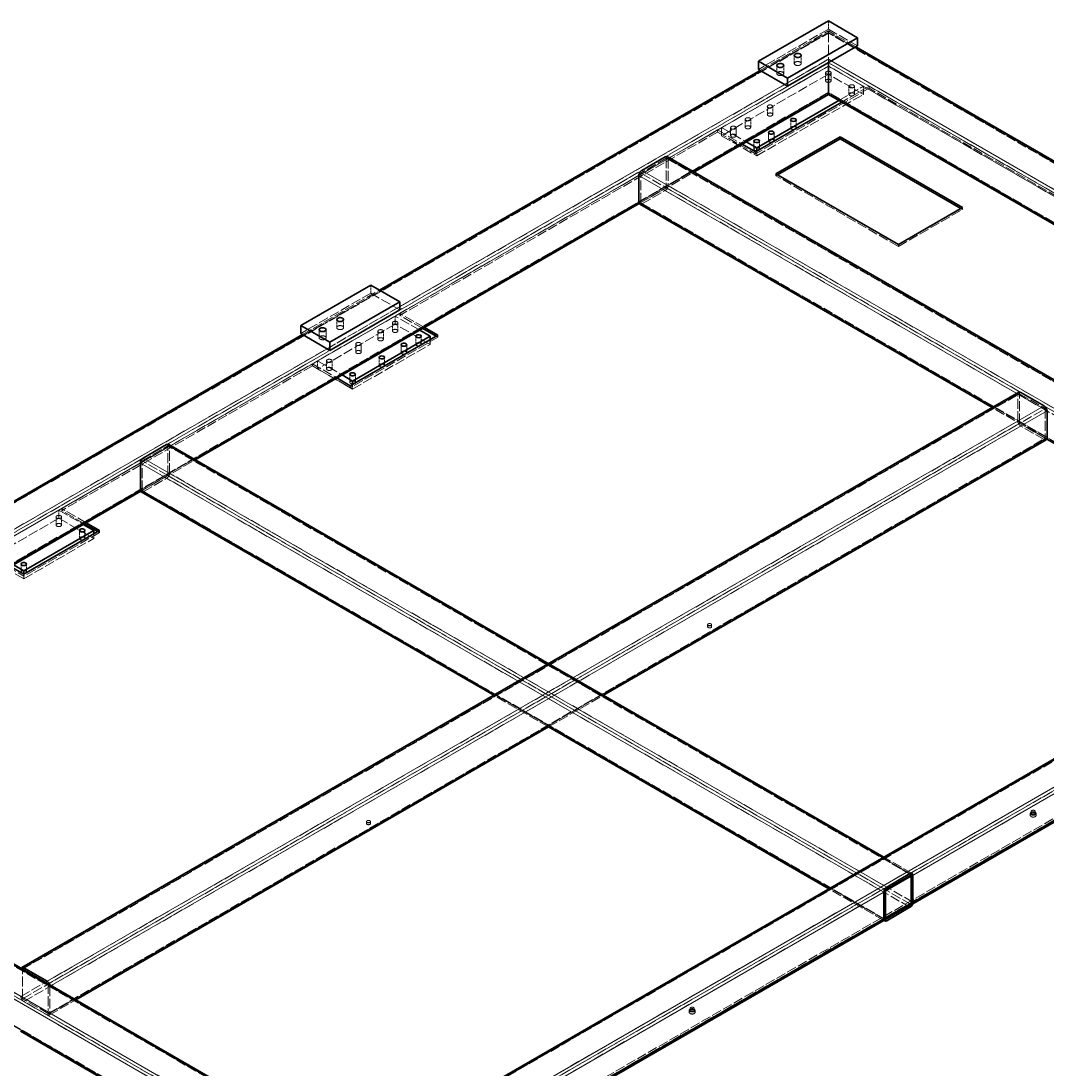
# Model space of a CAD drawing. Header units: millimetres. Extents: x -73083 to 81340, y -6859 to 6812.
# Drawn here: x -26232 to -25734, y -5464 to -4955 of the extents above; entities that cross this region are included whole.
import ezdxf

# ---------------------------------------------------------------- set-up
doc = ezdxf.new("R2010")
doc.units = ezdxf.units.MM
doc.linetypes.add('DASHED', pattern=[15, 12, -3])
doc.layers.add('word_dim', color=253, linetype='Continuous')

# ---------------------------------------------------------------- blocks, each defined once
blk = doc.blocks.new('A$C7E87390C')
at = {"color": 7, "lineweight": 35}
for p, q in [((1281.5, -735), (1196.7, -783.9)), ((1281.5, -735), (1316.9, -755.4)), ((1232, -804.4), (1316.9, -755.4)), ((1232, -814.2), (1316.9, -765.2)), ((1681.1, -977.8), (1314.8, -766.4)), ((1232, -804.4), (1196.7, -783.9)), ((737.1, -1061.5), (1198.8, -794.9)), ((1232, -814.2), (1196.7, -793.7)), ((1281.6, -822.3), (1281.6, -789.7)), ((1281.6, -822.3), (1281.6, -789.7)), ((1118.3, -918.3), (1281.6, -824)), ((1710, -1071.4), (1281.6, -824)), ((1297.8, -833.4), (1193.2, -893.8)), ((1194.6, -888.9), (1294.2, -831.3)), ((1295.7, -875.4), (1217.9, -920.3)), ((1295.7, -875.4), (1444.2, -961.1)), ((1295.7, -877.8), (1220, -921.5)), ((1295.7, -877.8), (1442.1, -962.3)), ((1083.6, -899.9), (1055.3, -916.2)), ((2900.8, -1947.4), (1086.1, -899.6)), ((1051.7, -955), (1051.7, -922.3)), ((1366.4, -1006), (1217.9, -920.3)), ((513.7, -1267.3), (1052.1, -956.5)), ((1480.1, -1204), (1052.8, -957.3)), ((1366.4, -1006), (1444.2, -961.1)), ((726.5, -1055.4), (641.6, -1104.4)), ((726.5, -1055.4), (761.8, -1075.8)), ((677, -1124.8), (761.8, -1075.8)), ((677, -1134.6), (761.8, -1085.6)), ((677, -1124.8), (641.6, -1104.4)), ((213.8, -1363.6), (643.7, -1115.4)), ((677, -1134.6), (641.6, -1114.2)), ((807.8, -1116.2), (701.7, -1177.5)), ((704.5, -1171.8), (798.6, -1117.5)), ((303.2, -1883.5), (1512.4, -1185.4)), ((1514.9, -1185.7), (1543.2, -1202)), ((1546.7, -1208.1), (1546.7, -1240.8)), ((1008.7, -1553.1), (1545.7, -1243.1)), ((1886.7, -1438.8), (1546.4, -1242.3)), ((450.7, -1265.3), (479, -1248.9)), ((1348.7, -1749.4), (481.5, -1248.7)), ((447.2, -1304), (447.2, -1271.4)), ((-126.2, -1636.8), (447.5, -1305.6)), ((875.6, -1553.1), (448.2, -1306.3)), ((397.7, -1353), (305.7, -1406.1)), ((305.7, -1402), (390.6, -1353)), ((709.8, -2118.3), (1919, -1420.2)), ((1383.8, -1806), (1952.3, -1477.8)), ((368.8, -1922.5), (942.1, -1591.5)), ((1282.1, -1787.8), (942.1, -1591.5)), ((1656.3, -2665.9), (-158.5, -1618.2)), ((1350.8, -1789), (1381.9, -1771.1)), ((1352.3, -1785.8), (1380.5, -1769.4)), ((1381.9, -1807), (1381.9, -1771.1)), ((1384.1, -1804.2), (1384.1, -1771.5)), ((1348.7, -1791.9), (1348.7, -1824.6)), ((1350.8, -1789), (1350.8, -1825)), ((1381.9, -1807), (1350.8, -1825)), ((1380.5, -1810.3), (1352.3, -1826.6)), ((775.3, -2157.3), (1348.7, -1826.3)), ((305.7, -1883.8), (334, -1900.1)), ((907.4, -2310.4), (301.9, -1960.8))]:
    blk.add_line(p, q, dxfattribs=at)
at = {"color": 7, "linetype": 'DASHED', "lineweight": 13, "ltscale": 0.244949}
for p, q in [((1281.5, -735), (1281.5, -744.8)), ((1240.2, -786.6), (1240.2, -776.8)), ((1248.6, -786.6), (1248.6, -776.8)), ((1281.5, -799.5), (1281.5, -789.7)), ((1284.9, -807.6), (1284.9, -797.8)), ((1306.5, -824), (1306.5, -814.2)), ((1163, -874.2), (1163, -864.4)), ((1169.6, -874.2), (1169.6, -864.4)), ((1180.6, -864), (1180.6, -854.2)), ((1187.3, -864), (1187.3, -854.2)), ((1235.8, -864.8), (1235.8, -855)), ((1208.9, -880.3), (1208.9, -870.5)), ((1215.6, -880.3), (1215.6, -870.5)), ((1191.2, -890.5), (1191.2, -880.7)), ((1197.9, -890.5), (1197.9, -880.7)), ((756.1, -1102.8), (756.1, -1093)), ((685.2, -1107), (685.2, -1097.3)), ((672.3, -1119.3), (672.3, -1109.5)), ((708.3, -1136.7), (708.3, -1126.9)), ((736.6, -1153), (736.6, -1143.2)), ((743.2, -1153), (743.2, -1143.2)), ((672.9, -1157.1), (672.9, -1147.3)), ((701.2, -1173.4), (701.2, -1163.6)), ((707.9, -1173.4), (707.9, -1163.6)), ((348.2, -1338.3), (348.2, -1328.5)), ((344.8, -1346.5), (344.8, -1336.7)), ((351.5, -1346.5), (351.5, -1336.7)), ((379.8, -1362.8), (379.8, -1353)), ((302.4, -1403.7), (302.4, -1393.9))]:
    blk.add_line(p, q, dxfattribs=at)
at = {"color": 7, "linetype": 'DASHED', "lineweight": 13}
for p, q in [((-457.9, -1753.1), (1281.6, -748.8)), ((-453.7, -1751.5), (1281.6, -749.7)), ((1281.5, -744.8), (1196.7, -793.7)), ((1198.8, -794.9), (1281.6, -747.1)), ((1200.2, -795.8), (1281.6, -748.8)), ((1281.5, -744.8), (1316.9, -765.2)), ((1314.8, -766.4), (1281.6, -747.1)), ((1281.6, -748.8), (1281.6, -781.5)), ((3134.2, -1818.5), (1281.6, -748.8)), ((1313.4, -767.2), (1281.6, -748.8)), ((1281.6, -748.8), (1281.6, -781.5)), ((3132, -1818), (1281.6, -749.7)), ((-457.9, -1785.8), (1281.6, -781.5)), ((-453.7, -1787.4), (1281.6, -785.6)), ((-391.5, -1751.5), (1281.6, -785.6)), ((1228.5, -812.1), (1281.6, -781.5)), ((3134.2, -1851.1), (1281.6, -781.5)), ((3132, -1854), (1281.6, -785.6)), ((3100.9, -1836), (1281.6, -785.6)), ((-450.9, -1789.9), (1281.6, -789.7)), ((1281.5, -789.7), (1152.1, -864.4)), ((1281.5, -799.5), (1152.1, -874.2)), ((1324, -814.2), (1281.5, -789.7)), ((1324, -824), (1281.5, -799.5)), ((3130.6, -1857.2), (1281.6, -789.7)), ((-394.3, -1789.9), (1281.6, -822.3)), ((-391.5, -1787.4), (1281.6, -821.5)), ((1331, -816.6), (1193.2, -896.2)), ((1194.6, -898.7), (1324, -824)), ((3100.9, -1871.9), (1281.6, -821.5)), ((3102.3, -1873.6), (1281.6, -822.3)), ((1294.2, -831.3), (1324, -814.2)), ((1331, -814.2), (1297.8, -833.4)), ((1780, -1073.4), (1331, -814.2)), ((1780, -1075.8), (1331, -816.6)), ((1152.1, -864.4), (1181.9, -881.6)), ((1147.2, -867.2), (761.8, -1089.7)), ((1147.2, -869.7), (761.8, -1092.2)), ((1147.2, -867.2), (1176.9, -884.4)), ((1147.2, -869.7), (1193.2, -896.2)), ((1152.1, -874.2), (1194.6, -898.7)), ((1051.7, -922.3), (1088.6, -901.1)), ((1085, -901.5), (1053.9, -919.5)), ((2902.2, -1950.7), (1085, -901.5)), ((1085, -901.5), (1085, -937.4)), ((1087.1, -901.9), (1087.1, -934.6)), ((2904.4, -1951.1), (1087.1, -901.9)), ((1051.7, -955), (1116.8, -917.4)), ((1052.1, -956.5), (1118.3, -918.3)), ((2871.1, -1968.7), (1053.9, -919.5)), ((1053.9, -955.4), (1053.9, -919.5)), ((1366.4, -1008.5), (1217.9, -922.7)), ((1053.9, -955.4), (1085, -937.4)), ((1055.3, -957), (1083.6, -940.7)), ((2900.8, -1989.9), (1083.6, -940.7)), ((2902.2, -1986.6), (1085, -937.4)), ((2904.4, -1983.8), (1087.1, -934.6)), ((2871.1, -2004.6), (1053.9, -955.4)), ((2872.5, -2006.2), (1055.3, -957)), ((1366.4, -1008.5), (1444.2, -963.6)), ((726.5, -1065.2), (641.6, -1114.2)), ((643.7, -1115.4), (737.1, -1061.5)), ((645.2, -1116.2), (738.5, -1062.4)), ((726.5, -1065.2), (761.8, -1085.6)), ((756.1, -1093), (662.1, -1147.3)), ((673.5, -1132.6), (761.8, -1081.5)), ((785.9, -1110.2), (756.1, -1093)), ((791.6, -1106.9), (761.8, -1089.7)), ((789.5, -1108.1), (761.8, -1092.2)), ((756.1, -1102.8), (662.1, -1157.1)), ((798.6, -1127.3), (756.1, -1102.8)), ((807.8, -1118.7), (701.7, -1179.9)), ((704.5, -1181.6), (798.6, -1127.3)), ((655.7, -1150.9), (351.7, -1326.5)), ((655.7, -1153.4), (351.7, -1328.9)), ((655.7, -1150.9), (685.5, -1168.1)), ((655.7, -1153.4), (701.7, -1179.9)), ((662.1, -1147.3), (691.9, -1164.5)), ((662.1, -1157.1), (704.5, -1181.6)), ((302.2, -1885.8), (1511.4, -1187.7)), ((304.3, -1885.4), (1513.5, -1187.3)), ((1546.7, -1208.1), (1509.9, -1186.9)), ((1511.4, -1220.4), (1511.4, -1187.7)), ((1513.5, -1223.2), (1513.5, -1187.3)), ((1513.5, -1187.3), (1544.6, -1205.3)), ((335.4, -1903.3), (1544.6, -1205.3)), ((1546.4, -1242.3), (1480.1, -1204)), ((1546.7, -1240.8), (1481.6, -1203.2)), ((1544.6, -1205.3), (1544.6, -1241.2)), ((302.2, -1918.5), (1511.4, -1220.4)), ((304.3, -1921.3), (1513.5, -1223.2)), ((305.7, -1924.6), (1514.9, -1226.5)), ((1544.6, -1241.2), (1513.5, -1223.2)), ((1543.2, -1242.8), (1514.9, -1226.5)), ((334, -1940.9), (1543.2, -1242.8)), ((335.4, -1939.3), (1544.6, -1241.2)), ((449.3, -1268.5), (480.4, -1250.6)), ((1381.9, -1771.1), (480.4, -1250.6)), ((480.4, -1286.5), (480.4, -1250.6)), ((1384.1, -1771.5), (482.5, -1251)), ((482.5, -1283.6), (482.5, -1251)), ((447.2, -1304), (512.3, -1266.5)), ((447.5, -1305.6), (513.7, -1267.3)), ((1350.8, -1789), (449.3, -1268.5)), ((449.3, -1304.5), (449.3, -1268.5)), ((1384.1, -1804.2), (482.5, -1283.6)), ((480.4, -1286.5), (449.3, -1304.5)), ((450.7, -1306.1), (479, -1289.8)), ((1380.5, -1810.3), (479, -1289.8)), ((1381.9, -1807), (480.4, -1286.5)), ((1350.8, -1825), (449.3, -1304.5)), ((1352.3, -1826.6), (450.7, -1306.1)), ((348.2, -1328.5), (263.3, -1377.5)), ((348.2, -1328.5), (377.9, -1345.7)), ((381.5, -1343.7), (351.7, -1326.5)), ((379.3, -1344.9), (351.7, -1328.9)), ((348.2, -1338.3), (263.3, -1387.3)), ((348.2, -1338.3), (390.6, -1362.8)), ((397.7, -1355.5), (305.7, -1408.6)), ((305.7, -1411.8), (390.6, -1362.8)), ((259.8, -1382), (305.7, -1408.6)), ((305.7, -1411.8), (263.3, -1387.3)), ((708.8, -2120.5), (1917.9, -1422.4)), ((710.9, -2120.1), (1920.1, -1422)), ((742, -2138.1), (1951.2, -1440)), ((708.8, -2153.2), (1917.9, -1455.1)), ((710.9, -2156.1), (1920.1, -1458)), ((712.3, -2159.3), (1921.5, -1461.2)), ((740.6, -2175.7), (1949.8, -1477.6)), ((1943.6, -1478.1), (741.5, -2172.1)), ((1943.6, -1480.5), (741.5, -2174.5)), ((742, -2174), (1951.2, -1475.9)), ((942.1, -1591.5), (875.6, -1553.1)), ((942.1, -1591.5), (1008.7, -1553.1)), ((1657.7, -2669.2), (-159.5, -1620)), ((1659.8, -2669.6), (-157.4, -1620.4)), ((1626.6, -2687.2), (-190.7, -1638)), ((1656.3, -2708.4), (-161, -1659.2)), ((1657.7, -2705.2), (-159.5, -1656)), ((1659.8, -2702.3), (-157.4, -1653.1)), ((1626.6, -2723.1), (-190.7, -1673.9)), ((1628, -2724.8), (-189.2, -1675.6)), ((1383, -1769.2), (1348.7, -1749.4)), ((1348.7, -1791.9), (1311.9, -1770.6)), ((1348.7, -1826.3), (1282.1, -1787.8)), ((1348.7, -1824.6), (1283.6, -1787)), ((1348.7, -1826.3), (1383.8, -1806)), ((304.3, -1921.3), (304.3, -1885.4)), ((304.3, -1885.4), (335.4, -1903.3)), ((335.4, -1903.3), (335.4, -1939.3)), ((337.5, -1906.2), (337.5, -1938.9)), ((335.4, -1939.3), (304.3, -1921.3)), ((334, -1940.9), (305.7, -1924.6)), ((336.5, -1941.2), (368.8, -1922.5)), ((337.5, -1938.9), (367.3, -1921.7))]:
    blk.add_line(p, q, dxfattribs=at)
at = {"color": 7, "linetype": 'DASHED', "lineweight": 13, "ltscale": 0.042276}
for p, q in [((1281.6, -747.1), (1281.6, -748.8)), ((1281.6, -748.8), (1281.6, -747.1))]:
    blk.add_line(p, q, dxfattribs=at)
at = {"color": 7, "lineweight": 35, "ltscale": 0.244952}
for p, q in [((1316.9, -755.4), (1316.9, -765.2)), ((1232, -804.4), (1232, -814.2)), ((641.6, -1104.4), (641.6, -1114.2)), ((677, -1124.8), (677, -1134.6))]:
    blk.add_line(p, q, dxfattribs=at)
at = {"color": 7, "lineweight": 13}
for p, q in [((1679.6, -978.7), (1313.4, -767.2)), ((1656.3, -997.9), (1285.1, -783.5)), ((738.5, -1062.4), (1200.2, -795.8)), ((1088.6, -901.1), (1281.6, -789.7)), ((1739.7, -1054.2), (1281.6, -789.7)), ((761.8, -1081.5), (1228.5, -812.1)), ((1116.8, -917.4), (1281.6, -822.3)), ((1711.4, -1070.5), (1281.6, -822.3)), ((2900.8, -1949.1), (1083.6, -899.9)), ((484, -1250.1), (1051.7, -922.3)), ((1509.9, -1186.9), (1051.7, -922.3)), ((2872.5, -1965.4), (1055.3, -916.2)), ((512.3, -1266.5), (1051.7, -955)), ((1481.6, -1203.2), (1051.7, -955)), ((215.3, -1364.5), (645.2, -1116.2)), ((238.6, -1383.6), (673.5, -1132.6)), ((305.7, -1883.8), (1514.9, -1185.7)), ((334, -1900.1), (1543.2, -1202)), ((979, -1535.9), (1546.7, -1208.1)), ((1007.2, -1552.2), (1546.7, -1240.8)), ((-156, -1619.6), (481.8, -1251.4)), ((1380.5, -1769.4), (479, -1248.9)), ((905.3, -1535.9), (447.2, -1271.4)), ((1352.3, -1785.8), (450.7, -1265.3)), ((-127.7, -1635.9), (447.2, -1304)), ((877, -1552.2), (447.2, -1304)), ((712.3, -2118.5), (1921.5, -1420.4)), ((740.6, -2134.8), (1949.8, -1436.7)), ((745.6, -2140.1), (1953.3, -1442.9)), ((773.9, -2156.4), (1953.3, -1475.5)), ((339, -1905.4), (976.8, -1537.2)), ((1311.9, -1770.6), (907.5, -1537.2)), ((367.3, -1921.7), (1005.1, -1553.5)), ((1283.6, -1787), (879.2, -1553.5)), ((1656.3, -2667.6), (-161, -1618.4)), ((1628, -2683.9), (-189.2, -1634.7)), ((937.1, -2293.2), (267.5, -1906.6)), ((908.8, -2309.5), (239.2, -1922.9))]:
    blk.add_line(p, q, dxfattribs=at)
at = {"color": 7, "lineweight": 35, "ltscale": 0.244949}
blk.add_line((1196.7, -783.9), (1196.7, -793.7), dxfattribs=at)
at = {"color": 7, "linetype": 'DASHED', "lineweight": 13, "ltscale": 0.101743}
for p, q in [((1281.6, -781.5), (1281.6, -785.6)), ((1281.6, -785.6), (1281.6, -781.5))]:
    blk.add_line(p, q, dxfattribs=at)
at = {"color": 7, "linetype": 'DASHED', "lineweight": 13, "ltscale": 0.101742}
blk.add_line((1285.1, -783.5), (1281.6, -781.5), dxfattribs=at)
at = {"color": 7, "lineweight": 35, "ltscale": 0.10238}
for p, q in [((1281.6, -785.6), (1281.6, -789.7)), ((1281.6, -789.7), (1281.6, -785.6))]:
    blk.add_line(p, q, dxfattribs=at)
at = {"color": 7, "linetype": 'DASHED', "lineweight": 13, "ltscale": 0.244952}
for p, q in [((1219, -798.8), (1219, -789)), ((1278.2, -807.6), (1278.2, -797.8)), ((1313.1, -824), (1313.1, -814.2)), ((1324, -824), (1324, -814.2)), ((1207.5, -848.5), (1207.5, -838.7)), ((1152.1, -874.2), (1152.1, -864.4)), ((1242.4, -864.8), (1242.4, -855)), ((759.5, -1111), (759.5, -1101.2)), ((741.8, -1121.2), (741.8, -1111.4)), ((781.1, -1127.3), (781.1, -1117.5)), ((714.9, -1136.7), (714.9, -1126.9)), ((763.4, -1137.5), (763.4, -1127.7)), ((679.6, -1157.1), (679.6, -1147.3))]:
    blk.add_line(p, q, dxfattribs=at)
at = {"color": 7, "linetype": 'DASHED', "lineweight": 13, "ltscale": 0.244946}
for p, q in [((1227.4, -798.8), (1227.4, -789)), ((1214.1, -848.5), (1214.1, -838.7)), ((726.5, -1055.4), (726.5, -1065.2)), ((693.5, -1107), (693.5, -1097.3)), ((752.8, -1111), (752.8, -1101.2)), ((664, -1119.3), (664, -1109.5)), ((735.1, -1121.2), (735.1, -1111.4)), ((787.8, -1127.3), (787.8, -1117.5)), ((770.1, -1137.5), (770.1, -1127.7)), ((662.1, -1157.1), (662.1, -1147.3))]:
    blk.add_line(p, q, dxfattribs=at)
at = {"color": 7, "lineweight": 35, "ltscale": 0.042276}
for p, q in [((1281.6, -822.3), (1281.6, -824)), ((1281.6, -824), (1281.6, -822.3))]:
    blk.add_line(p, q, dxfattribs=at)
at = {"color": 7, "linetype": 'DASHED', "lineweight": 13, "ltscale": 0.06124}
for p, q in [((1331, -814.2), (1331, -816.6)), ((1147.2, -869.7), (1147.2, -867.2)), ((761.8, -1092.2), (761.8, -1089.7)), ((807.8, -1118.7), (807.8, -1116.2)), ((655.7, -1153.4), (655.7, -1150.9)), ((1532.4, -1696.5), (1532.4, -1694)), ((1118.7, -1935.3), (1118.7, -1932.9))]:
    blk.add_line(p, q, dxfattribs=at)
at = {"color": 7, "lineweight": 35, "ltscale": 0.06124}
blk.add_line((1295.7, -877.8), (1295.7, -875.4), dxfattribs=at)
at = {"color": 7, "lineweight": 35, "ltscale": 0.467692}
for p, q in [((1176.9, -884.4), (1193.2, -893.8)), ((805.7, -1117.5), (789.5, -1108.1)), ((807.8, -1116.2), (791.6, -1106.9)), ((395.5, -1354.3), (379.3, -1344.9)), ((397.7, -1353), (381.5, -1343.7))]:
    blk.add_line(p, q, dxfattribs=at)
at = {"color": 7, "lineweight": 35, "ltscale": 0.365969}
blk.add_line((1181.9, -881.6), (1194.6, -888.9), dxfattribs=at)
at = {"color": 7, "lineweight": 35, "ltscale": 0.101721}
blk.add_line((1194.6, -892.9), (1194.6, -888.9), dxfattribs=at)
at = {"color": 7, "linetype": 'DASHED', "lineweight": 13, "ltscale": 0.061237}
for p, q in [((1193.2, -896.2), (1193.2, -893.8)), ((1217.9, -922.7), (1217.9, -920.3)), ((1220, -921.5), (1217.9, -922.7)), ((1442.1, -962.3), (1444.2, -963.6)), ((1444.2, -963.6), (1444.2, -961.1)), ((1366.4, -1008.5), (1366.4, -1006)), ((701.7, -1179.9), (701.7, -1177.5)), ((351.7, -1328.9), (351.7, -1326.5)), ((397.7, -1355.5), (395.5, -1354.3)), ((397.7, -1355.5), (397.7, -1353)), ((1139.9, -1469.9), (1139.9, -1467.5)), ((1527.5, -1696.5), (1527.5, -1694)), ((721.4, -1708.7), (721.4, -1706.3)), ((726.3, -1708.7), (726.3, -1706.3)), ((1113.8, -1935.3), (1113.8, -1932.9))]:
    blk.add_line(p, q, dxfattribs=at)
at = {"color": 7, "linetype": 'DASHED', "lineweight": 13, "ltscale": 0.143225}
for p, q in [((1194.6, -898.7), (1194.6, -892.9)), ((390.6, -1362.8), (390.6, -1357.1)), ((305.7, -1411.8), (305.7, -1406.1))]:
    blk.add_line(p, q, dxfattribs=at)
at = {"color": 7, "lineweight": 35, "ltscale": 0.244946}
blk.add_line((761.8, -1075.8), (761.8, -1085.6), dxfattribs=at)
at = {"color": 7, "lineweight": 35, "ltscale": 0.365709}
blk.add_line((798.6, -1117.5), (785.9, -1110.2), dxfattribs=at)
at = {"color": 7, "lineweight": 35, "ltscale": 0.101984}
for p, q in [((798.6, -1121.6), (798.6, -1117.5)), ((704.5, -1175.9), (704.5, -1171.8))]:
    blk.add_line(p, q, dxfattribs=at)
at = {"color": 7, "linetype": 'DASHED', "lineweight": 13, "ltscale": 0.061239}
blk.add_line((807.8, -1118.7), (805.7, -1117.5), dxfattribs=at)
at = {"color": 7, "linetype": 'DASHED', "lineweight": 13, "ltscale": 0.142966}
blk.add_line((798.6, -1127.3), (798.6, -1121.6), dxfattribs=at)
at = {"color": 7, "lineweight": 35, "ltscale": 0.467693}
blk.add_line((685.5, -1168.1), (701.7, -1177.5), dxfattribs=at)
at = {"color": 7, "lineweight": 35, "ltscale": 0.365708}
blk.add_line((691.9, -1164.5), (704.5, -1171.8), dxfattribs=at)
at = {"color": 7, "linetype": 'DASHED', "lineweight": 13, "ltscale": 0.142969}
blk.add_line((704.5, -1181.6), (704.5, -1175.9), dxfattribs=at)
at = {"color": 7, "linetype": 'DASHED', "lineweight": 13, "ltscale": 0.062688}
for p, q in [((481.8, -1251.4), (484, -1250.1)), ((907.5, -1537.2), (905.3, -1535.9)), ((879.2, -1553.5), (877, -1552.2)), ((1005.1, -1553.5), (1007.2, -1552.2))]:
    blk.add_line(p, q, dxfattribs=at)
at = {"color": 7, "lineweight": 35, "ltscale": 0.365966}
blk.add_line((377.9, -1345.7), (390.6, -1353), dxfattribs=at)
at = {"color": 7, "linetype": 'DASHED', "lineweight": 13, "ltscale": 0.244951}
for p, q in [((373.1, -1362.8), (373.1, -1353)), ((309.1, -1403.7), (309.1, -1393.9))]:
    blk.add_line(p, q, dxfattribs=at)
at = {"color": 7, "lineweight": 35, "ltscale": 0.101726}
blk.add_line((390.6, -1357.1), (390.6, -1353), dxfattribs=at)
at = {"color": 7, "lineweight": 35, "ltscale": 0.467691}
blk.add_line((289.5, -1396.7), (305.7, -1406.1), dxfattribs=at)
at = {"color": 7, "lineweight": 35, "ltscale": 0.365967}
blk.add_line((305.7, -1402), (293.1, -1394.7), dxfattribs=at)
at = {"color": 7, "lineweight": 35, "ltscale": 0.101724}
blk.add_line((305.7, -1406.1), (305.7, -1402), dxfattribs=at)
at = {"color": 7, "linetype": 'DASHED', "lineweight": 13, "ltscale": 0.061238}
for p, q in [((305.7, -1408.6), (305.7, -1406.1)), ((1135, -1469.9), (1135, -1467.5))]:
    blk.add_line(p, q, dxfattribs=at)
at = {"color": 7, "linetype": 'DASHED', "lineweight": 13, "ltscale": 0.062689}
blk.add_line((976.8, -1537.2), (979, -1535.9), dxfattribs=at)
at = {"color": 7, "linetype": 'DASHED', "lineweight": 13, "ltscale": 0.061172}
for p, q in [((1526.4, -1698.9), (1526.4, -1696.5)), ((1533.4, -1698.9), (1533.4, -1696.5))]:
    blk.add_line(p, q, dxfattribs=at)
at = {"color": 7, "lineweight": 35, "ltscale": 0.029842}
blk.add_line((1349.8, -1826.9), (1348.7, -1826.3), dxfattribs=at)
at = {"color": 7, "linetype": 'DASHED', "lineweight": 13, "ltscale": 0.042017}
blk.add_line((337.5, -1906.2), (339, -1905.4), dxfattribs=at)
at = {"color": 7, "linetype": 'DASHED', "lineweight": 13, "ltscale": 0.061111}
for p, q in [((1112.8, -1937.8), (1112.8, -1935.3)), ((1119.8, -1937.8), (1119.8, -1935.3))]:
    blk.add_line(p, q, dxfattribs=at)
at = {"color": 7, "lineweight": 35}
for centre, major_axis, ratio, start_param, end_param in [((1244.4, -776.8), (-4.19, 0), 0.577347, 4.426991, 6.283167), ((1244.4, -776.8), (-4.19, 0), 0.577347, 3.141574, 4.426991), ((1223.2, -789), (-4.19, 0), 0.577347, 4.426991, 6.283167), ((1223.2, -789), (-4.19, 0), 0.577347, 3.141574, 4.426991), ((1244.4, -776.8), (-4.19, 0), 0.577347, 6.283167, 9.42476), ((1223.2, -789), (-4.19, 0), 0.577347, 6.283167, 9.42476), ((1239.1, -855), (3.32, 0), 0.577347, 1.285396, 3.141574), ((1239.1, -855), (3.32, 0), 0.577347, 3.141574, 6.283167), ((1239.1, -855), (3.32, 0), 0.577347, 6.283167, 7.568581), ((1212.2, -870.5), (3.32, 0), 0.577347, 6.283167, 9.42476), ((1212.2, -870.5), (3.32, 0), 0.577347, 3.141574, 4.426988), ((1212.2, -870.5), (3.32, 0), 0.577347, 4.426988, 6.283167), ((1194.6, -880.7), (3.32, 0), 0.577347, 6.283167, 9.42476), ((1194.6, -880.7), (3.32, 0), 0.577347, 3.141574, 4.426988), ((1194.6, -880.7), (3.32, 0), 0.577347, 4.426988, 6.283167), ((1083.6, -904), (-2.5, -4.33), 0.577352, 3.141588, 3.926986), ((1055.3, -920.3), (-2.5, -4.33), 0.577352, 3.926986, 5.497783), ((1055.3, -953), (-2.5, -4.33), 0.577352, 5.497783, 6.283181), ((689.4, -1097.3), (-4.19, 0), 0.577352, 4.426985, 6.283167), ((689.4, -1097.3), (-4.19, 0), 0.577352, 6.283167, 9.42476), ((689.4, -1097.3), (-4.19, 0), 0.577352, 3.141574, 4.426985), ((668.1, -1109.5), (-4.19, 0), 0.577352, 4.426985, 6.283167), ((668.1, -1109.5), (-4.19, 0), 0.577352, 6.283167, 9.42476), ((668.1, -1109.5), (-4.19, 0), 0.577352, 3.141574, 4.426985), ((784.4, -1117.5), (3.32, 0), 0.577347, 1.285396, 3.141574), ((784.4, -1117.5), (3.32, 0), 0.577347, 3.141574, 6.283167), ((784.4, -1117.5), (3.32, 0), 0.577347, 6.283167, 7.568581), ((766.8, -1127.7), (3.32, 0), 0.577347, 1.285396, 3.141574), ((766.8, -1127.7), (3.32, 0), 0.577347, 3.141574, 6.283167), ((766.8, -1127.7), (3.32, 0), 0.577347, 6.283167, 7.568581), ((739.9, -1143.2), (3.32, 0), 0.577347, 6.283167, 9.42476), ((739.9, -1143.2), (3.32, 0), 0.577347, 3.141574, 4.426988), ((739.9, -1143.2), (3.32, 0), 0.577347, 4.426988, 6.283167), ((704.5, -1163.6), (3.32, 0), 0.577347, 6.283167, 9.42476), ((704.5, -1163.6), (3.32, 0), 0.577347, 3.141574, 4.426988), ((704.5, -1163.6), (3.32, 0), 0.577347, 4.426988, 6.283167), ((1514.9, -1189.7), (-2.5, 4.33), 0.57735, 5.497793, 6.283192), ((1543.2, -1206.1), (-2.5, 4.33), 0.57735, 3.926997, 5.497793), ((1543.2, -1238.7), (-2.5, 4.33), 0.57735, 3.141599, 3.926997), ((479, -1253), (2.5, 4.33), 0.577355, 6.283184, 7.068582), ((450.7, -1269.3), (2.5, 4.33), 0.577355, 0.785396, 2.356193), ((450.7, -1302), (-2.5, -4.33), 0.577355, 5.497785, 6.283184), ((376.5, -1353), (-3.32, 0), 0.577347, 4.426991, 6.283167), ((376.5, -1353), (-3.32, 0), 0.577347, 6.283167, 9.42476), ((376.5, -1353), (-3.32, 0), 0.577347, 3.141574, 4.426991), ((305.7, -1393.9), (-3.32, 0), 0.577347, 4.426991, 6.283167), ((305.7, -1393.9), (-3.32, 0), 0.577347, 6.283167, 9.42476), ((305.7, -1393.9), (-3.32, 0), 0.577347, 3.141574, 4.426991), ((1380.5, -1773.5), (-2.5, -4.33), 0.577436, 3.141661, 3.927218), ((1380.5, -1773.5), (-2.5, -4.33), 0.577297, 2.356317, 3.141626), ((1352.3, -1789.9), (-2.5, -4.33), 0.577357, 3.926994, 5.497779), ((1380.5, -1806.2), (-2.5, -4.33), 0.577357, 0.7854, 2.356185), ((1352.2, -1822.5), (-2.5, -4.33), 0.577436, 5.497553, 6.28311), ((1352.3, -1822.5), (-2.5, -4.33), 0.577297, 6.283146, 7.068454), ((305.7, -1887.8), (-2.5, 4.33), 0.57735, 0.000006, 0.361158), ((305.7, -1887.8), (-2.5, 4.33), 0.57735, 5.497793, 6.283192), ((334, -1904.2), (-2.5, 4.33), 0.57735, 4.351295, 5.497793)]:
    blk.add_ellipse(centre, major_axis=major_axis, ratio=ratio, start_param=start_param, end_param=end_param, dxfattribs=at)
at = {"color": 7, "linetype": 'DASHED', "lineweight": 13}
for centre, major_axis, ratio, start_param, end_param in [((1244.4, -786.6), (-4.19, 0), 0.577347, 4.426991, 6.283167), ((1244.4, -786.6), (-4.19, 0), 0.577347, 6.283167, 9.42476), ((1244.4, -786.6), (-4.19, 0), 0.577347, 3.141574, 4.426991), ((1223.2, -798.8), (-4.19, 0), 0.577347, 4.426991, 6.283167), ((1223.2, -798.8), (-4.19, 0), 0.577347, 6.283167, 9.42476), ((1223.2, -798.8), (-4.19, 0), 0.577347, 3.141574, 4.426991), ((1281.5, -797.8), (3.32, 0), 0.577347, 1.285396, 3.141574), ((1281.5, -797.8), (3.32, 0), 0.577347, 3.141574, 6.283167), ((1281.5, -797.8), (3.32, 0), 0.577347, 6.283167, 7.568581), ((1281.5, -807.6), (3.32, 0), 0.577347, 1.285396, 3.141574), ((1281.5, -807.6), (3.32, 0), 0.577347, 3.141574, 6.283167), ((1281.5, -807.6), (3.32, 0), 0.577347, 6.283167, 7.568581), ((1309.8, -814.2), (3.32, 0), 0.577347, 6.283167, 9.42476), ((1309.8, -814.2), (3.32, 0), 0.577347, 3.141574, 4.426988), ((1309.8, -824), (3.32, 0), 0.577347, 6.283167, 9.42476), ((1309.8, -824), (3.32, 0), 0.577347, 3.141574, 4.426988), ((1309.8, -814.2), (3.32, 0), 0.577347, 4.426988, 6.283167), ((1309.8, -824), (3.32, 0), 0.577347, 4.426988, 6.283167), ((1210.8, -838.7), (3.32, 0), 0.577347, 1.285396, 3.141574), ((1210.8, -838.7), (3.32, 0), 0.577347, 3.141574, 6.283167), ((1210.8, -838.7), (3.32, 0), 0.577347, 6.283167, 7.568581), ((1210.8, -848.5), (3.32, 0), 0.577347, 1.285396, 3.141574), ((1210.8, -848.5), (3.32, 0), 0.577347, 3.141574, 6.283167), ((1210.8, -848.5), (3.32, 0), 0.577347, 6.283167, 7.568581), ((1166.3, -864.4), (3.32, 0), 0.577347, 6.283167, 9.42476), ((1166.3, -864.4), (3.32, 0), 0.577347, 3.141574, 4.426988), ((1166.3, -864.4), (3.32, 0), 0.577347, 4.426988, 6.283167), ((1184, -854.2), (3.32, 0), 0.577347, 6.283167, 9.42476), ((1184, -854.2), (3.32, 0), 0.577347, 3.141574, 4.426988), ((1184, -864), (3.32, 0), 0.577347, 6.283167, 9.42476), ((1184, -864), (3.32, 0), 0.577347, 3.141574, 4.426988), ((1184, -854.2), (3.32, 0), 0.577347, 4.426988, 6.283167), ((1184, -864), (3.32, 0), 0.577347, 4.426988, 6.283167), ((1239.1, -864.8), (3.32, 0), 0.577347, 1.285396, 3.141574), ((1239.1, -864.8), (3.32, 0), 0.577347, 6.283167, 7.568581), ((1166.3, -874.2), (3.32, 0), 0.577347, 6.283167, 9.42476), ((1166.3, -874.2), (3.32, 0), 0.577347, 3.141574, 4.426988), ((1166.3, -874.2), (3.32, 0), 0.577347, 4.426988, 6.283167), ((1239.1, -864.8), (3.32, 0), 0.577347, 3.141574, 6.283167), ((1194.6, -890.5), (3.32, 0), 0.577347, 6.283167, 9.42476), ((1212.2, -880.3), (3.32, 0), 0.577347, 6.283167, 9.42476), ((1212.2, -880.3), (3.32, 0), 0.577347, 3.141574, 4.426988), ((1212.2, -880.3), (3.32, 0), 0.577347, 4.426988, 6.283167), ((1083.6, -904), (-2.5, -4.33), 0.577352, 2.35619, 3.141588), ((1194.6, -890.5), (3.32, 0), 0.577347, 3.141574, 4.426988), ((1194.6, -890.5), (3.32, 0), 0.577347, 4.426988, 6.283167), ((1083.6, -936.6), (-2.5, -4.33), 0.577352, 0.785394, 2.35619), ((1055.3, -953), (-2.5, -4.33), 0.577352, 6.283181, 7.068579), ((689.4, -1107), (-4.19, 0), 0.577352, 4.426985, 6.283167), ((689.4, -1107), (-4.19, 0), 0.577352, 3.141574, 4.426985), ((756.1, -1101.2), (3.32, 0), 0.577347, 1.285396, 3.141574), ((756.1, -1101.2), (3.32, 0), 0.577347, 3.141574, 6.283167), ((756.1, -1101.2), (3.32, 0), 0.577347, 6.283167, 7.568581), ((668.1, -1119.3), (-4.19, 0), 0.577352, 4.426985, 6.283167), ((668.1, -1119.3), (-4.19, 0), 0.577352, 3.141574, 4.426985), ((689.4, -1107), (-4.19, 0), 0.577352, 6.283167, 9.42476), ((738.5, -1111.4), (3.32, 0), 0.577347, 1.285396, 3.141574), ((738.5, -1111.4), (3.32, 0), 0.577347, 3.141574, 6.283167), ((738.5, -1111.4), (3.32, 0), 0.577347, 6.283167, 7.568581), ((756.1, -1111), (3.32, 0), 0.577347, 1.285396, 3.141574), ((756.1, -1111), (3.32, 0), 0.577347, 3.141574, 6.283167), ((756.1, -1111), (3.32, 0), 0.577347, 6.283167, 7.568581), ((668.1, -1119.3), (-4.19, 0), 0.577352, 6.283167, 9.42476), ((711.6, -1126.9), (3.32, 0), 0.577347, 6.283167, 9.42476), ((711.6, -1126.9), (3.32, 0), 0.577347, 3.141574, 4.426988), ((711.6, -1126.9), (3.32, 0), 0.577347, 4.426988, 6.283167), ((738.5, -1121.2), (3.32, 0), 0.577347, 1.285396, 3.141574), ((738.5, -1121.2), (3.32, 0), 0.577347, 3.141574, 6.283167), ((738.5, -1121.2), (3.32, 0), 0.577347, 6.283167, 7.568581), ((784.4, -1127.3), (3.32, 0), 0.577347, 1.285396, 3.141574), ((784.4, -1127.3), (3.32, 0), 0.577347, 3.141574, 6.283167), ((784.4, -1127.3), (3.32, 0), 0.577347, 6.283167, 7.568581), ((711.6, -1136.7), (3.32, 0), 0.577347, 6.283167, 9.42476), ((711.6, -1136.7), (3.32, 0), 0.577347, 3.141574, 4.426988), ((711.6, -1136.7), (3.32, 0), 0.577347, 4.426988, 6.283167), ((766.8, -1137.5), (3.32, 0), 0.577347, 1.285396, 3.141574), ((766.8, -1137.5), (3.32, 0), 0.577347, 3.141574, 6.283167), ((766.8, -1137.5), (3.32, 0), 0.577347, 6.283167, 7.568581), ((676.2, -1147.3), (3.32, 0), 0.577347, 1.285396, 3.141574), ((676.2, -1147.3), (3.32, 0), 0.577347, 3.141574, 6.283167), ((676.2, -1157.1), (3.32, 0), 0.577347, 1.285396, 3.141574), ((676.2, -1157.1), (3.32, 0), 0.577347, 3.141574, 6.283167), ((676.2, -1147.3), (3.32, 0), 0.577347, 6.283167, 7.568581), ((676.2, -1157.1), (3.32, 0), 0.577347, 6.283167, 7.568581), ((739.9, -1153), (3.32, 0), 0.577347, 6.283167, 9.42476), ((739.9, -1153), (3.32, 0), 0.577347, 3.141574, 4.426988), ((739.9, -1153), (3.32, 0), 0.577347, 4.426988, 6.283167), ((704.5, -1173.4), (3.32, 0), 0.577347, 6.283167, 9.42476), ((704.5, -1173.4), (3.32, 0), 0.577347, 3.141574, 4.426988), ((704.5, -1173.4), (3.32, 0), 0.577347, 4.426988, 6.283167), ((1514.9, -1189.7), (-2.5, 4.33), 0.57735, 0.000006, 0.785404), ((1514.9, -1222.4), (-2.5, 4.33), 0.57735, 0.785404, 2.356201), ((1543.2, -1238.7), (-2.5, 4.33), 0.57735, 2.356201, 3.141599), ((479, -1253), (2.5, 4.33), 0.577355, 5.497785, 6.283184), ((479, -1285.7), (-2.5, -4.33), 0.577355, 0.785396, 2.356193), ((450.7, -1302), (-2.5, -4.33), 0.577355, 6.283184, 7.068582), ((348.2, -1336.7), (-3.32, 0), 0.577347, 4.426991, 6.283167), ((348.2, -1336.7), (-3.32, 0), 0.577347, 3.141574, 4.426991), ((348.2, -1336.7), (-3.32, 0), 0.577347, 6.283167, 9.42476), ((348.2, -1346.5), (-3.32, 0), 0.577347, 4.426991, 6.283167), ((348.2, -1346.5), (-3.32, 0), 0.577347, 6.283167, 9.42476), ((348.2, -1346.5), (-3.32, 0), 0.577347, 3.141574, 4.426991), ((376.5, -1362.8), (-3.32, 0), 0.577347, 4.426991, 6.283167), ((376.5, -1362.8), (-3.32, 0), 0.577347, 6.283167, 9.42476), ((376.5, -1362.8), (-3.32, 0), 0.577347, 3.141574, 4.426991), ((305.7, -1403.7), (-3.32, 0), 0.577347, 4.426991, 6.283167), ((305.7, -1403.7), (-3.32, 0), 0.577347, 6.283167, 9.42476), ((305.7, -1403.7), (-3.32, 0), 0.577347, 3.141574, 4.426991), ((1137.5, -1467.5), (-2.46, 0), 0.577347, 4.426988, 6.283167), ((1137.5, -1467.5), (-2.46, 0), 0.577347, 6.283167, 9.42476), ((1137.5, -1469.9), (-2.46, 0), 0.577347, 4.426988, 6.283167), ((1137.5, -1469.9), (-2.46, 0), 0.577347, 6.283167, 9.42476), ((1137.5, -1467.5), (-2.46, 0), 0.577347, 3.141574, 4.426988), ((1137.5, -1469.9), (-2.46, 0), 0.577347, 3.141574, 4.426988), ((1529.9, -1696.5), (-3.5, 0), 0.577347, 4.426991, 6.283167), ((1529.9, -1696.5), (-3.5, 0), 0.577347, 6.283167, 9.42476), ((1529.9, -1698.9), (-3.5, 0), 0.577347, 4.426991, 6.283167), ((1529.9, -1698.9), (-3.5, 0), 0.577347, 6.283167, 9.42476), ((1529.9, -1694), (-2.46, 0), 0.577348, 4.42699, 6.283167), ((1529.9, -1694), (-2.46, 0), 0.577348, 6.283167, 9.42476), ((1529.9, -1696.5), (-2.46, 0), 0.577348, 4.42699, 6.283167), ((1529.9, -1696.5), (-2.46, 0), 0.577348, 6.283167, 9.42476), ((1529.9, -1694), (-2.46, 0), 0.577348, 3.141574, 4.42699), ((1529.9, -1696.5), (-2.46, 0), 0.577348, 3.141574, 4.42699), ((1529.9, -1696.5), (-3.5, 0), 0.577347, 3.141574, 4.426991), ((1529.9, -1698.9), (-3.5, 0), 0.577347, 3.141574, 4.426991), ((723.8, -1706.3), (-2.46, 0), 0.577347, 4.426988, 6.283167), ((723.8, -1706.3), (-2.46, 0), 0.577347, 6.283167, 9.42476), ((723.8, -1708.7), (-2.46, 0), 0.577347, 4.426988, 6.283167), ((723.8, -1708.7), (-2.46, 0), 0.577347, 6.283167, 9.42476), ((723.8, -1706.3), (-2.46, 0), 0.577347, 3.141574, 4.426988), ((723.8, -1708.7), (-2.46, 0), 0.577347, 3.141574, 4.426988), ((305.7, -1887.8), (-2.5, 4.33), 0.57735, 0.361158, 0.785404), ((334, -1904.2), (-2.5, 4.33), 0.57735, 3.926997, 4.351295), ((305.7, -1920.5), (-2.5, 4.33), 0.57735, 0.785404, 2.356201), ((1116.3, -1932.9), (-2.46, 0), 0.577348, 4.42699, 6.283167), ((1116.3, -1932.9), (-2.46, 0), 0.577348, 3.141574, 4.42699), ((334, -1936.8), (-2.5, 4.33), 0.57735, 2.356201, 3.141599), ((334, -1936.8), (-2.5, 4.33), 0.57735, 3.141599, 3.926997), ((1116.3, -1935.3), (-3.5, 0), 0.577347, 4.426991, 6.283167), ((1116.3, -1935.3), (-3.5, 0), 0.577347, 6.283167, 9.42476), ((1116.3, -1937.8), (-3.5, 0), 0.577347, 4.426991, 6.283167), ((1116.3, -1937.8), (-3.5, 0), 0.577347, 6.283167, 9.42476), ((1116.3, -1932.9), (-2.46, 0), 0.577348, 6.283167, 9.42476), ((1116.3, -1935.3), (-2.46, 0), 0.577348, 4.42699, 6.283167), ((1116.3, -1935.3), (-2.46, 0), 0.577348, 6.283167, 9.42476), ((1116.3, -1935.3), (-2.46, 0), 0.577348, 3.141574, 4.42699), ((1116.3, -1935.3), (-3.5, 0), 0.577347, 3.141574, 4.426991), ((1116.3, -1937.8), (-3.5, 0), 0.577347, 3.141574, 4.426991)]:
    blk.add_ellipse(centre, major_axis=major_axis, ratio=ratio, start_param=start_param, end_param=end_param, dxfattribs=at)

msp = doc.modelspace()

# ---------------------------------------------------------------- block references
at = {"layer": 'word_dim', "linetype": 'Continuous', "ltscale": 2, "xscale": 0.4000000000014552, "yscale": 0.3999999999996362, "zscale": 0.4}
msp.add_blockref('A$C7E87390C', (-26352.60769, -4661.11536), dxfattribs=at)

doc.saveas('drawing.dxf')
